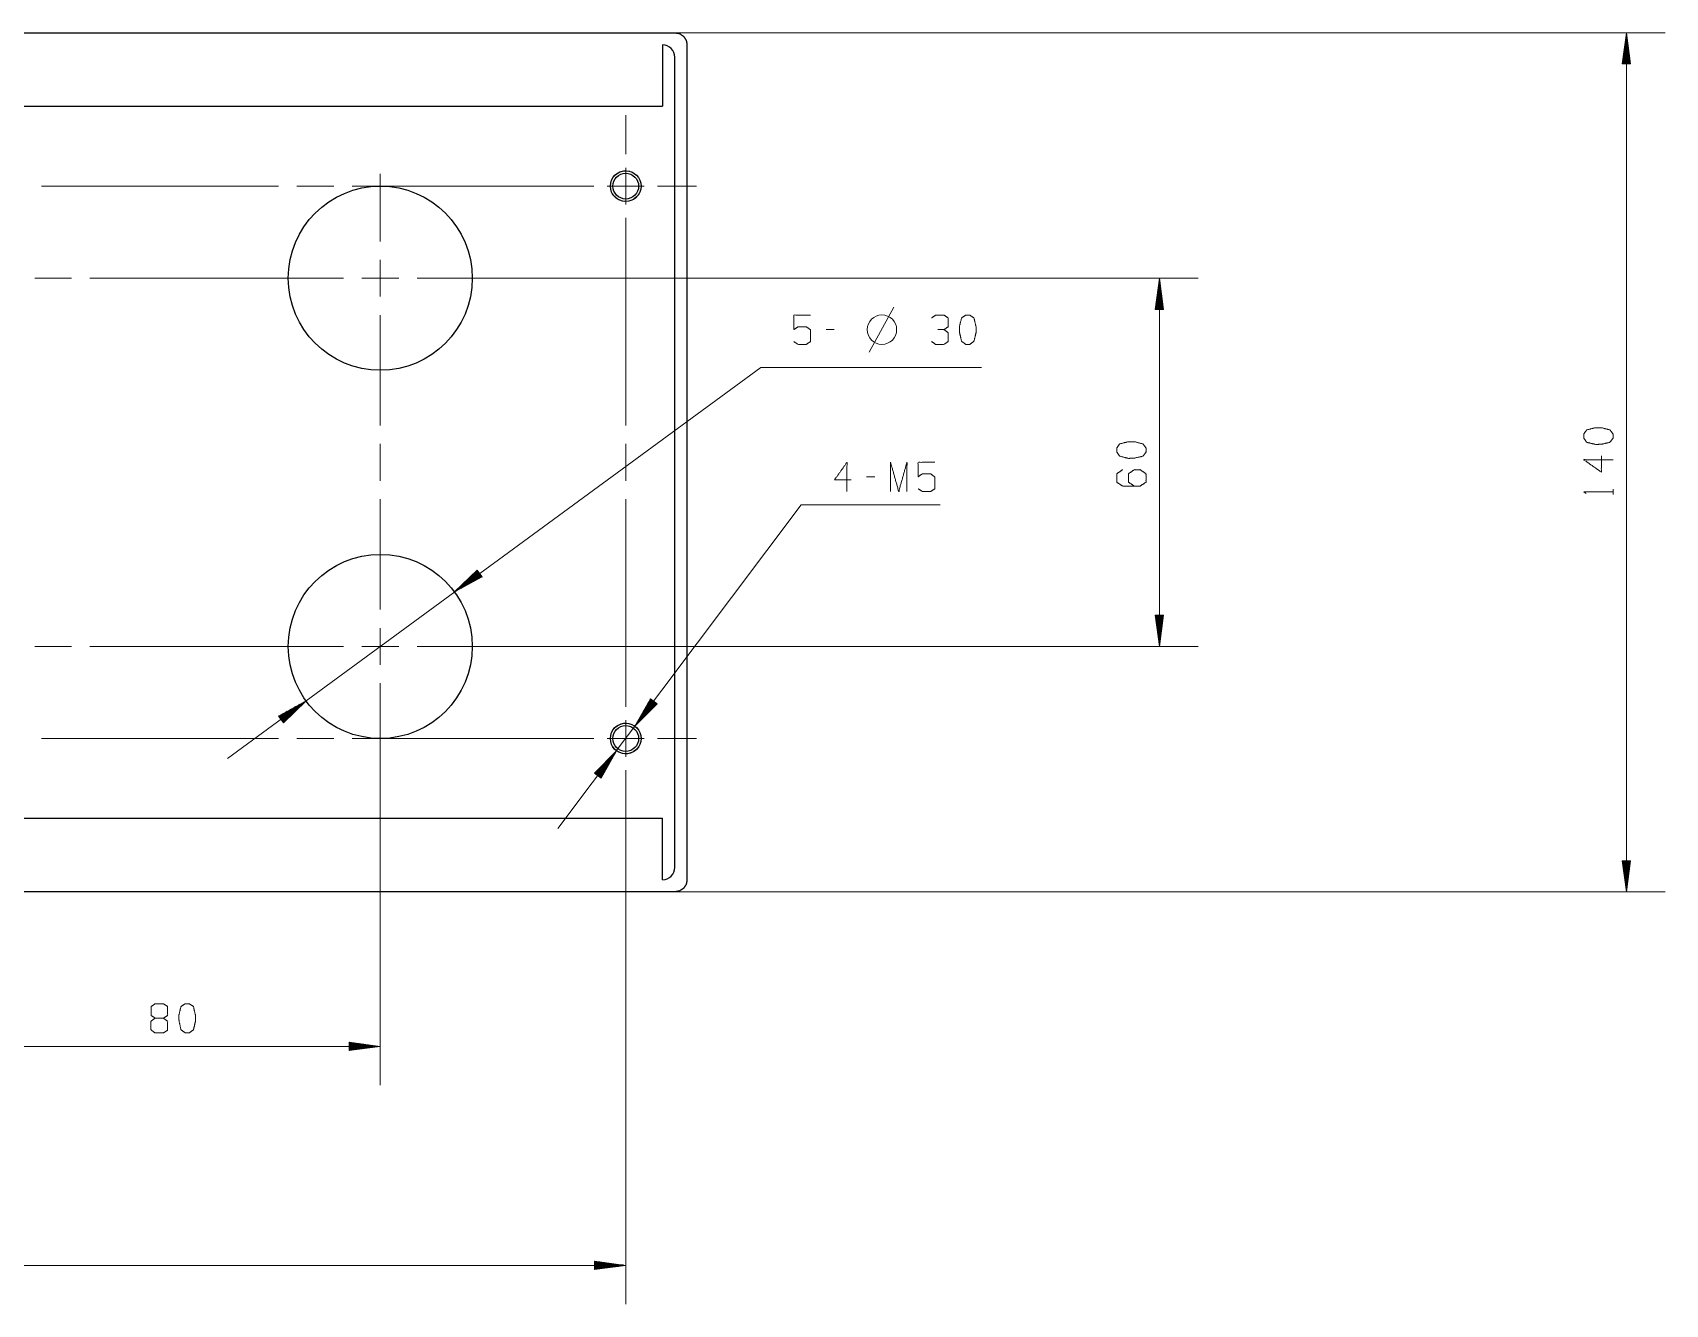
# Model space of a CAD drawing. Header units: millimetres. Extents: x 0 to 420, y 0 to 297.
# Drawn here: x 197.1 to 330.2, y 58.7 to 162.3 of the extents above; entities that cross this region are included whole.
import ezdxf

# ---------------------------------------------------------------- set-up
doc = ezdxf.new("R2010")
doc.units = ezdxf.units.MM
doc.layers.add('101', color=7, linetype='Continuous', true_color=0xffffff)

msp = doc.modelspace()

# ---------------------------------------------------------------- linework, layer by layer
at = {"layer": '101', "color": 252, "linetype": 'Continuous', "lineweight": 25}
for p, q in [((71.44, 162.31), (249.44, 162.31)), ((248.44, 161.31), (248.44, 156.31)), ((250.44, 93.31), (250.44, 161.31)), ((249.44, 94.31), (249.44, 160.31)), ((72.44, 156.31), (248.44, 156.31)), ((72.44, 98.31), (248.44, 98.31)), ((248.44, 93.31), (248.44, 98.31)), ((249.44, 92.31), (71.44, 92.31))]:
    msp.add_line(p, q, dxfattribs=at)
at = {"layer": '101', "color": 22, "linetype": 'Continuous', "lineweight": 18}
for p, q in [((249.44, 162.31), (330.16, 162.31)), ((326.99, 162.31), (326.65, 159.77)), ((326.86, 159.77), (326.86, 161.35)), ((326.91, 159.77), (326.91, 161.73)), ((326.96, 159.77), (326.96, 162.12)), ((327.32, 159.77), (326.99, 162.31)), ((326.99, 162.31), (326.99, 92.31)), ((327.01, 159.77), (327.01, 162.12)), ((327.06, 159.77), (327.06, 161.73)), ((327.12, 159.77), (327.12, 161.35)), ((326.65, 159.77), (327.32, 159.77)), ((326.66, 159.77), (326.66, 159.8)), ((326.66, 159.77), (326.66, 159.8)), ((326.71, 159.77), (326.71, 160.19)), ((326.76, 159.77), (326.76, 160.57)), ((326.81, 159.77), (326.81, 160.96)), ((327.17, 159.77), (327.17, 160.96)), ((327.22, 159.77), (327.22, 160.57)), ((327.27, 159.77), (327.27, 160.19)), ((327.32, 159.77), (327.32, 159.8)), ((327.32, 159.77), (327.32, 159.8)), ((233.94, 142.31), (292.1, 142.31)), ((288.93, 142.31), (288.59, 139.77)), ((288.8, 139.77), (288.8, 141.35)), ((288.85, 139.77), (288.85, 141.73)), ((288.9, 139.77), (288.9, 142.12)), ((289.26, 139.77), (288.93, 142.31)), ((288.93, 142.31), (288.93, 112.31)), ((288.95, 139.77), (288.95, 142.12)), ((289, 139.77), (289, 141.73)), ((289.06, 139.77), (289.06, 141.35)), ((288.59, 139.77), (289.26, 139.77)), ((288.6, 139.77), (288.6, 139.8)), ((288.6, 139.77), (288.6, 139.8)), ((288.65, 139.77), (288.65, 140.19)), ((288.7, 139.77), (288.7, 140.57)), ((288.75, 139.77), (288.75, 140.96)), ((289.11, 139.77), (289.11, 140.96)), ((289.16, 139.77), (289.16, 140.57)), ((289.21, 139.77), (289.21, 140.19)), ((289.26, 139.77), (289.26, 139.8)), ((289.26, 139.77), (289.26, 139.8)), ((212.99, 103.18), (256.44, 135.04)), ((256.44, 135.04), (274.43, 135.04)), ((239.92, 97.47), (259.75, 123.84)), ((259.75, 123.84), (271.07, 123.84)), ((233.34, 118.52), (231.49, 116.75)), ((233.4, 118.43), (232.76, 117.96)), ((233.37, 118.47), (233.04, 118.23)), ((233.34, 118.51), (233.32, 118.5)), ((233.34, 118.51), (233.32, 118.5)), ((233.74, 117.98), (233.34, 118.52)), ((231.49, 116.75), (233.74, 117.98)), ((233.52, 118.27), (231.63, 116.88)), ((233.55, 118.23), (231.66, 116.84)), ((233.49, 118.31), (231.91, 117.15)), ((233.58, 118.19), (232, 117.03)), ((233.46, 118.35), (232.19, 117.42)), ((233.61, 118.15), (232.34, 117.21)), ((233.43, 118.39), (232.47, 117.69)), ((233.64, 118.1), (232.69, 117.4)), ((233.67, 118.06), (233.03, 117.59)), ((233.7, 118.02), (233.37, 117.78)), ((233.73, 117.98), (233.71, 117.96)), ((233.73, 117.98), (233.71, 117.96)), ((288.59, 114.85), (288.93, 112.31)), ((289.26, 114.85), (288.59, 114.85)), ((288.6, 114.85), (288.6, 114.82)), ((288.6, 114.85), (288.6, 114.82)), ((288.65, 114.85), (288.65, 114.43)), ((288.7, 114.85), (288.7, 114.05)), ((288.75, 114.85), (288.75, 113.66)), ((288.8, 114.85), (288.8, 113.28)), ((288.85, 114.85), (288.85, 112.89)), ((288.9, 114.85), (288.9, 112.5)), ((288.93, 112.31), (289.26, 114.85)), ((288.95, 114.85), (288.95, 112.5)), ((289, 114.85), (289, 112.89)), ((289.06, 114.85), (289.06, 113.28)), ((289.11, 114.85), (289.11, 113.66)), ((289.16, 114.85), (289.16, 114.05)), ((289.21, 114.85), (289.21, 114.43)), ((289.26, 114.85), (289.26, 114.82)), ((289.26, 114.85), (289.26, 114.82)), ((233.94, 112.31), (292.1, 112.31)), ((219.39, 107.88), (217.15, 106.64)), ((217.33, 106.39), (219.22, 107.78)), ((217.54, 106.1), (219.39, 107.88)), ((247.45, 108.04), (246.19, 105.81)), ((247.7, 107.86), (246.29, 105.98)), ((247.74, 107.83), (246.33, 105.95)), ((247.66, 107.89), (246.48, 106.32)), ((247.78, 107.8), (246.6, 106.23)), ((247.62, 107.92), (246.67, 106.66)), ((247.58, 107.95), (246.86, 107)), ((247.54, 107.98), (247.05, 107.34)), ((247.5, 108.01), (247.25, 107.67)), ((247.46, 108.04), (247.44, 108.01)), ((247.46, 108.04), (247.44, 108.01)), ((247.99, 107.64), (247.45, 108.04)), ((217.15, 106.64), (217.18, 106.66)), ((217.15, 106.64), (217.18, 106.66)), ((217.15, 106.64), (217.54, 106.1)), ((217.18, 106.6), (217.52, 106.85)), ((217.21, 106.56), (217.86, 107.03)), ((217.24, 106.52), (218.2, 107.22)), ((217.27, 106.48), (218.54, 107.41)), ((217.3, 106.44), (218.88, 107.6)), ((217.36, 106.35), (219.25, 107.74)), ((217.39, 106.31), (218.97, 107.47)), ((217.42, 106.27), (218.69, 107.2)), ((217.45, 106.23), (218.41, 106.93)), ((217.48, 106.19), (218.13, 106.67)), ((246.19, 105.81), (247.99, 107.64)), ((247.82, 107.76), (246.87, 106.51)), ((247.86, 107.73), (247.15, 106.78)), ((247.9, 107.7), (247.42, 107.06)), ((247.94, 107.67), (247.69, 107.34)), ((247.98, 107.64), (247.96, 107.62)), ((247.98, 107.64), (247.96, 107.62)), ((217.51, 106.15), (217.85, 106.4)), ((217.54, 106.11), (217.57, 106.13)), ((217.54, 106.11), (217.57, 106.13)), ((225.44, 103.81), (225.44, 76.56)), ((244.69, 103.81), (242.9, 101.98)), ((243.43, 101.58), (244.69, 103.81)), ((242.98, 101.92), (243.47, 102.56)), ((243.02, 101.89), (243.74, 102.84)), ((243.06, 101.86), (244.01, 103.12)), ((243.1, 101.83), (244.28, 103.4)), ((243.15, 101.8), (244.56, 103.67)), ((243.19, 101.77), (244.6, 103.64)), ((243.23, 101.74), (244.4, 103.3)), ((243.27, 101.71), (244.21, 102.96)), ((243.31, 101.67), (244.02, 102.63)), ((242.9, 101.98), (242.92, 102.01)), ((242.9, 101.98), (242.92, 102.01)), ((242.9, 101.98), (243.43, 101.58)), ((242.94, 101.95), (243.19, 102.28)), ((243.35, 101.64), (243.83, 102.29)), ((243.39, 101.61), (243.64, 101.95)), ((243.43, 101.58), (243.45, 101.61)), ((243.43, 101.58), (243.45, 101.61)), ((245.44, 99.05), (245.44, 58.72)), ((327.32, 94.85), (326.65, 94.85)), ((326.65, 94.85), (326.99, 92.31)), ((326.66, 94.85), (326.66, 94.82)), ((326.66, 94.85), (326.66, 94.82)), ((326.71, 94.85), (326.71, 94.43)), ((326.76, 94.85), (326.76, 94.05)), ((326.81, 94.85), (326.81, 93.66)), ((326.86, 94.85), (326.86, 93.28)), ((326.91, 94.85), (326.91, 92.89)), ((326.96, 94.85), (326.96, 92.5)), ((326.99, 92.31), (327.32, 94.85)), ((327.01, 94.85), (327.01, 92.5)), ((327.06, 94.85), (327.06, 92.89)), ((327.12, 94.85), (327.12, 93.28)), ((327.17, 94.85), (327.17, 93.66)), ((327.22, 94.85), (327.22, 94.05)), ((327.27, 94.85), (327.27, 94.43)), ((327.32, 94.85), (327.32, 94.82)), ((327.32, 94.85), (327.32, 94.82)), ((249.44, 92.31), (330.16, 92.31)), ((222.9, 80.07), (222.9, 79.4)), ((225.44, 79.73), (222.9, 80.07)), ((222.9, 80.06), (222.93, 80.06)), ((222.9, 80.06), (222.93, 80.06)), ((222.9, 80.01), (223.32, 80.01)), ((222.9, 79.96), (223.71, 79.96)), ((222.9, 79.91), (224.09, 79.91)), ((222.9, 79.86), (224.48, 79.86)), ((185.44, 79.73), (225.44, 79.73)), ((222.9, 79.81), (224.86, 79.81)), ((222.9, 79.76), (225.25, 79.76)), ((222.9, 79.4), (225.44, 79.73)), ((222.9, 79.71), (225.25, 79.71)), ((222.9, 79.66), (224.86, 79.66)), ((222.9, 79.61), (224.48, 79.61)), ((222.9, 79.56), (224.09, 79.56)), ((222.9, 79.5), (223.71, 79.5)), ((222.9, 79.45), (223.32, 79.45)), ((222.9, 79.4), (222.93, 79.4)), ((222.9, 79.4), (222.93, 79.4)), ((118.94, 61.89), (245.44, 61.89)), ((242.9, 62.22), (242.9, 61.56)), ((242.9, 62.22), (242.93, 62.22)), ((245.44, 61.89), (242.9, 62.22)), ((242.9, 62.22), (242.93, 62.22)), ((242.9, 62.17), (243.32, 62.17)), ((242.9, 62.12), (243.71, 62.12)), ((242.9, 62.07), (244.09, 62.07)), ((242.9, 62.02), (244.48, 62.02)), ((242.9, 61.97), (244.86, 61.97)), ((242.9, 61.92), (245.25, 61.92)), ((242.9, 61.56), (245.44, 61.89)), ((242.9, 61.87), (245.25, 61.87)), ((242.9, 61.81), (244.86, 61.81)), ((242.9, 61.76), (244.48, 61.76)), ((242.9, 61.71), (244.09, 61.71)), ((242.9, 61.66), (243.71, 61.66)), ((242.9, 61.61), (243.32, 61.61)), ((242.9, 61.56), (242.93, 61.56)), ((242.9, 61.56), (242.93, 61.56))]:
    msp.add_line(p, q, dxfattribs=at)
at = {"layer": '101', "color": 151, "linetype": 'Continuous', "lineweight": 18}
for p, q in [((245.44, 152.4), (245.44, 155.58)), ((245.44, 152.81), (245.44, 155.31)), ((245.44, 152.81), (245.44, 153.81)), ((225.44, 145.31), (225.44, 150.81)), ((225.44, 145.31), (225.44, 150.81)), ((245.44, 148.31), (245.44, 151.31)), ((245.44, 148.31), (245.44, 151.31)), ((245.44, 148.81), (245.44, 150.81)), ((197.84, 149.81), (217.14, 149.81)), ((218.64, 149.81), (221.64, 149.81)), ((223.14, 149.81), (242.44, 149.81)), ((242.85, 149.81), (239.68, 149.81)), ((242.44, 149.81), (239.94, 149.81)), ((243.94, 149.81), (246.94, 149.81)), ((246.94, 149.81), (243.94, 149.81)), ((244.44, 149.81), (246.45, 149.81)), ((248.03, 149.81), (251.21, 149.81)), ((248.44, 149.81), (249.44, 149.81)), ((248.44, 149.81), (250.94, 149.81)), ((245.44, 147.22), (245.44, 144.05)), ((245.44, 146.81), (245.44, 145.81)), ((245.44, 130.31), (245.44, 146.81)), ((225.44, 140.81), (225.44, 143.81)), ((225.44, 140.81), (225.44, 143.81)), ((197.28, 142.31), (200.28, 142.31)), ((201.78, 142.31), (222.44, 142.31)), ((222.44, 142.31), (216.94, 142.31)), ((226.94, 142.31), (223.94, 142.31)), ((223.94, 142.31), (226.94, 142.31)), ((228.44, 142.31), (233.94, 142.31)), ((228.44, 142.31), (233.94, 142.31)), ((225.44, 139.31), (225.44, 133.81)), ((225.44, 130.31), (225.44, 139.31)), ((225.44, 125.81), (225.44, 128.81)), ((245.44, 125.81), (245.44, 128.81)), ((225.44, 115.31), (225.44, 124.31)), ((245.44, 107.81), (245.44, 124.31)), ((225.44, 115.31), (225.44, 120.81)), ((225.44, 110.81), (225.44, 113.81)), ((225.44, 110.81), (225.44, 113.81)), ((197.28, 112.31), (200.28, 112.31)), ((201.78, 112.31), (222.44, 112.31)), ((222.44, 112.31), (216.94, 112.31)), ((226.94, 112.31), (223.94, 112.31)), ((223.94, 112.31), (226.94, 112.31)), ((228.44, 112.31), (233.94, 112.31)), ((228.44, 112.31), (233.94, 112.31)), ((245.44, 107.4), (245.44, 110.58)), ((225.44, 109.31), (225.44, 103.81)), ((225.44, 109.31), (225.44, 103.81)), ((245.44, 107.81), (245.44, 110.31)), ((245.44, 103.31), (245.44, 106.31)), ((245.44, 103.31), (245.44, 106.31)), ((245.44, 103.81), (245.44, 105.81)), ((197.84, 104.81), (217.14, 104.81)), ((218.64, 104.81), (221.64, 104.81)), ((223.14, 104.81), (242.44, 104.81)), ((242.85, 104.81), (239.68, 104.81)), ((242.44, 104.81), (239.94, 104.81)), ((246.94, 104.81), (243.94, 104.81)), ((243.94, 104.81), (246.94, 104.81)), ((244.44, 104.81), (246.45, 104.81)), ((248.03, 104.81), (251.21, 104.81)), ((248.44, 104.81), (250.94, 104.81)), ((248.44, 104.81), (250.94, 104.81)), ((245.44, 102.22), (245.44, 99.05)), ((245.44, 101.81), (245.44, 99.31)), ((245.44, 101.81), (245.44, 99.31))]:
    msp.add_line(p, q, dxfattribs=at)
at = {"layer": '101', "color": 72, "linetype": 'Continuous', "lineweight": 18}
for p, q in [((265.28, 136.29), (267.28, 139.94)), ((262.44, 138.12), (261.77, 138.12)), ((265.75, 126.14), (265.07, 126.14)), ((325.9, 124.69), (325.9, 125.12))]:
    msp.add_line(p, q, dxfattribs=at)
at = {"layer": '101', "color": 252, "linetype": 'Continuous', "lineweight": 25}
for centre, radius in [((245.44, 149.81), 1.25), ((245.44, 149.81), 1.05), ((225.44, 142.31), 7.5), ((225.44, 112.31), 7.5), ((245.44, 104.81), 1.25), ((245.44, 104.81), 1.05)]:
    msp.add_circle(centre, radius, dxfattribs=at)
at = {"layer": '101', "color": 72, "linetype": 'Continuous', "lineweight": 18}
msp.add_circle((266.32, 138.12), 1.2, dxfattribs=at)
at = {"layer": '101', "color": 252, "linetype": 'Continuous', "lineweight": 25}
for centre, start, end in [((248.44, 160.31), 0, 90), ((248.44, 94.31), 270, 0)]:
    msp.add_arc(centre, 1, start, end, dxfattribs=at)
at = {"layer": '101', "color": 252, "linetype": 'Continuous', "lineweight": 13}
for centre in [(245.44, 149.81), (245.44, 104.81)]:
    msp.add_arc(centre, 1.25, 75, 345, dxfattribs=at)
at = {"layer": '101', "color": 22, "linetype": 'Continuous', "lineweight": 18}
msp.add_arc((245.44, 104.81), 1.25, 344.5634, 75, dxfattribs=at)
at = {"layer": '101', "color": 252, "linetype": 'Continuous', "lineweight": 25}
for points, knots in [([(249.44, 162.31), (249.83, 162.24), (250.15, 162.02), (250.37, 161.69), (250.44, 161.31)], [0, 0, 0.249995, 0.499996, 0.749997, 1, 1]), ([(250.44, 93.31), (250.37, 92.93), (250.15, 92.6), (249.83, 92.39), (249.44, 92.31)], [0, 0, 0.250003, 0.499999, 0.750005, 1, 1])]:
    msp.add_open_spline(points, degree=1, knots=knots, dxfattribs=at)
at = {"layer": '101', "color": 72, "linetype": 'Continuous', "lineweight": 18}
for points, knots in [([(259.14, 137.15), (259.47, 136.92), (260.16, 136.92), (260.5, 137.15), (260.5, 138.1), (260.16, 138.35), (259.47, 138.35), (259.14, 138.12), (259.14, 139.3), (260.5, 139.3)], [0, 0, 0.062229, 0.168345, 0.230571, 0.376816, 0.441264, 0.547379, 0.609609, 0.79049, 1, 1]), ([(271.38, 138.12), (271.72, 138.35), (271.72, 139.07), (271.38, 139.3), (270.69, 139.3), (270.36, 139.07)], [0, 0, 0.153877, 0.429855, 0.583732, 0.846129, 1, 1]), ([(273.48, 136.92), (273.82, 137.17), (273.99, 137.87), (273.99, 138.35), (273.82, 139.07), (273.48, 139.3), (273.14, 139.3), (272.81, 139.07), (272.63, 138.35), (272.65, 137.87), (272.81, 137.17), (273.14, 136.92), (273.48, 136.92)], [0, 0, 0.067524, 0.18397, 0.260583, 0.380943, 0.446139, 0.500306, 0.565503, 0.685862, 0.762528, 0.878309, 0.945833, 1, 1]), ([(270.37, 137.15), (270.69, 136.92), (271.38, 136.92), (271.72, 137.15), (271.72, 137.87), (271.38, 138.12), (270.87, 138.12)], [0, 0, 0.124118, 0.343685, 0.472446, 0.703377, 0.836734, 1, 1]), ([(325.9, 129.62), (325.65, 129.95), (324.95, 130.13), (324.47, 130.13), (323.75, 129.95), (323.52, 129.62), (323.52, 129.28), (323.75, 128.94), (324.47, 128.77), (324.95, 128.78), (325.65, 128.94), (325.9, 129.28), (325.9, 129.62)], [0, 0, 0.067527, 0.183971, 0.260584, 0.380944, 0.446142, 0.500306, 0.565504, 0.685863, 0.76253, 0.878309, 0.945835, 1, 1]), ([(287.84, 128.48), (287.59, 128.81), (286.89, 128.99), (286.41, 128.99), (285.69, 128.81), (285.46, 128.48), (285.46, 128.14), (285.69, 127.81), (286.41, 127.63), (286.89, 127.65), (287.59, 127.81), (287.84, 128.14), (287.84, 128.48)], [0, 0, 0.067525, 0.183972, 0.260583, 0.380943, 0.446141, 0.500306, 0.565504, 0.685864, 0.762528, 0.87831, 0.945835, 1, 1]), ([(324.95, 127.85), (324.95, 126.51), (323.52, 127.52), (325.9, 127.52)], [0, 0, 0.245869, 0.565296, 1, 1]), ([(263.81, 125.89), (262.46, 125.89), (263.47, 127.31), (263.47, 124.94)], [0, 0, 0.245872, 0.565297, 1, 1]), ([(267.02, 124.94), (267.02, 127.31), (267.69, 124.94), (268.36, 127.31), (268.36, 124.94)], [0, 0, 0.245192, 0.5, 0.754808, 1, 1]), ([(269.27, 125.16), (269.61, 124.94), (270.3, 124.94), (270.64, 125.16), (270.64, 126.11), (270.3, 126.36), (269.61, 126.36), (269.27, 126.14), (269.27, 127.31), (270.64, 127.31)], [0, 0, 0.062227, 0.168345, 0.230572, 0.376816, 0.441264, 0.547383, 0.609609, 0.79049, 1, 1]), ([(286.89, 125.37), (286.41, 125.69), (286.41, 126.38), (286.89, 126.71), (287.36, 126.71), (287.84, 126.38), (287.84, 125.69), (287.36, 125.37), (285.94, 125.37), (285.46, 125.69), (285.46, 126.38), (285.94, 126.71)], [0, 0, 0.076963, 0.16976, 0.248072, 0.312019, 0.39033, 0.483128, 0.560091, 0.751928, 0.828891, 0.921688, 1, 1]), ([(323.72, 124.76), (323.52, 124.9), (325.9, 124.9)], [0, 0, 0.093491, 1, 1]), ([(207.08, 82.03), (206.77, 82.25), (206.77, 82.98), (207.08, 83.2), (207.77, 83.2), (208.11, 82.98), (208.11, 82.25), (207.77, 82.03), (207.08, 82.03), (206.75, 81.78), (206.75, 81.08), (207.08, 80.83), (207.77, 80.83), (208.11, 81.05), (208.11, 81.78), (207.77, 82.03)], [0, 0, 0.047574, 0.136086, 0.183661, 0.267817, 0.317166, 0.405678, 0.455028, 0.539184, 0.590297, 0.675758, 0.726871, 0.811027, 0.860377, 0.948888, 1, 1]), ([(209.87, 80.83), (210.21, 81.08), (210.38, 81.78), (210.38, 82.25), (210.21, 82.98), (209.87, 83.2), (209.54, 83.2), (209.2, 82.98), (209.02, 82.25), (209.04, 81.78), (209.2, 81.08), (209.54, 80.83), (209.87, 80.83)], [0, 0, 0.067526, 0.183973, 0.260585, 0.380944, 0.446143, 0.500306, 0.565506, 0.685865, 0.76253, 0.878311, 0.945837, 1, 1])]:
    msp.add_open_spline(points, degree=1, knots=knots, dxfattribs=at)

doc.saveas('drawing.dxf')
